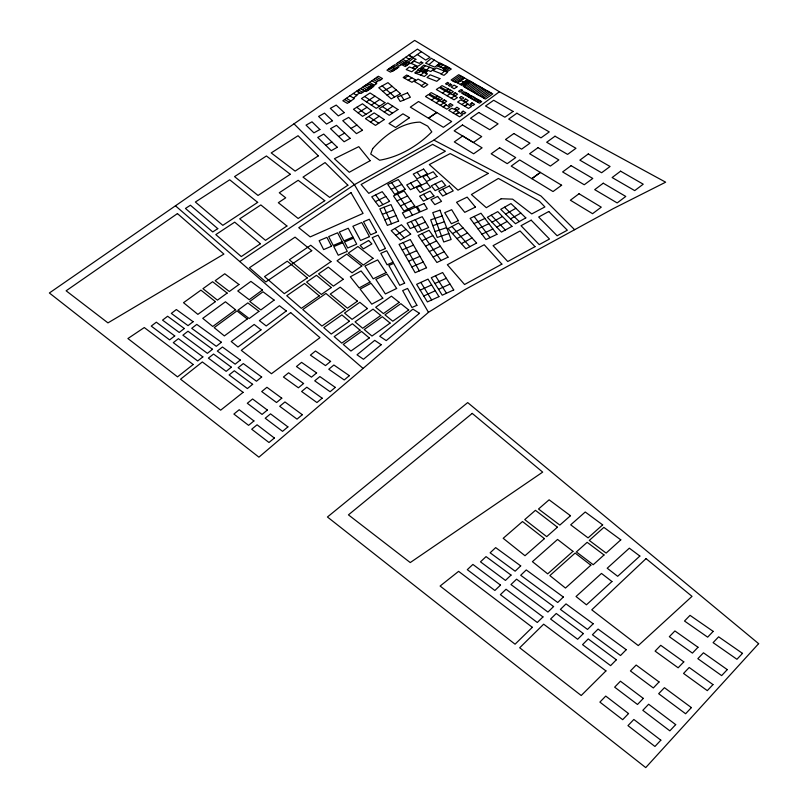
<?xml version="1.0" encoding="UTF-8"?>
<svg xmlns="http://www.w3.org/2000/svg" width="808" height="808" viewBox="0 0 808 808"><rect width="100%" height="100%" fill="white"/><g stroke="black" fill="none" stroke-linecap="round" stroke-linejoin="round"><path stroke-width="1.21" d="M419.796 70.619L421.513 69.104L422.766 69.538L421.049 71.053L417.797 69.882L419.413 68.448L421.443 69.175M420.756 75.134L423.857 72.457M416.16 73.427L424.372 76.477L427.472 73.791L417.827 70.235L414.726 72.902L416.16 73.427L417.716 72.094L419.16 72.619L420.695 71.296M426.594 69.922L429.664 67.276M422.402 68.347L425.473 65.711M363.085 368.438L428.472 312.343L464.802 289.678L613.262 208.616L665.651 182.184L499.425 91.758L414.666 40.4L49.369 292.991L258.913 457.166L363.085 368.438L175.447 205.808M434.29 60.055L428.836 64.701L434.805 67.104L439.734 63.347L431.351 58.307L425.594 63.196L428.987 64.579M444.592 71.144L440.996 74.154L443.986 75.336L447.582 72.306L436.411 67.953L433.219 70.619L441.4 73.821M239.744 261.539L354.439 184.658L433.916 140.117L499.425 91.758M540.38 172.397L531.836 178.669L540.38 172.458M442.996 68.195L445.945 66.044L448.48 67.317L444.733 70.023L443.511 69.397L447.248 66.69L444.299 68.852L440.461 66.882M443.441 64.711L440.057 67.165L436.795 65.579L440.118 63.054L445.945 66.044M446.107 70.73L449.682 68.145L451.298 69.033L447.521 71.447L444.733 70.023M438.229 66.276L441.623 63.822M375.225 78.457L379.386 80.76L382.507 78.568L378.356 76.245L360.802 88.466L366.276 91.587L373.862 86.345L367.761 83.618L371.337 85.658L373.084 84.456M388.577 69.044L392.759 71.316L395.849 69.135L391.678 66.852L386.941 70.185L390.537 72.144L392.173 71.003M397.425 68.064L398.97 66.953L394.789 64.68L391.698 66.872L395.88 69.124L397.425 68.064L393.254 65.781M397.97 62.63L408.666 55.227L412.252 57.115L399.788 65.771L396.263 63.832L397.98 62.64L405.303 66.559L409.818 63.337L407.192 61.953L405.666 63.014M404.616 78.305L408.101 75.811M408.282 80.285L411.777 77.79M364.852 90.809L371.801 85.921M373.882 84.911L372.337 86.012L371.529 85.527M356.419 95.182L359.792 92.819L356.783 91.102L361.045 93.516L364.58 90.991L360.408 88.577L342.834 100.748L347.359 103.384L354.389 98.505L349.894 95.879M353.379 97.919L356.904 95.455L353.399 93.445M425.21 83.073L421.14 85.921L423.756 87.395L427.826 84.547L418.069 79.073L414.464 81.578L421.604 85.597M364.246 86.052L368.387 88.325L370.145 87.102L371.559 87.91M421.382 51.692L413.009 57.53L408.666 55.227L417.443 49.116L430.007 57.408L425.695 60.085L417.342 54.51M375.427 82.79L378.811 80.447M476.366 101.434L478.629 99.869L481.709 101.616L479.457 103.172L467.428 96.344L469.721 94.778L465.246 92.223L462.994 93.778L461.509 92.96L463.439 91.637L464.903 92.465M477.881 102.283L480.134 100.727M470.377 98.01L472.64 96.455L475.69 98.182L473.397 99.758M471.882 98.859L474.134 97.303M479.447 95.586L485.356 99.081L492.789 93.92L486.749 90.526L479.336 95.667L473.478 92.193M480.901 96.425L488.244 91.355M474.892 100.586L477.154 99.02L478.629 99.869M482.366 97.273L489.719 92.193M483.841 98.152L491.244 93.031M436.158 102.838L439.229 100.727L443.885 102.858L440.299 105.282L425.483 96.526L428.361 94.556L434.462 98.101M447.076 95.758L450.127 93.657L454.793 95.768L451.228 98.172L436.35 89.506L439.209 87.557L445.339 91.062M474.811 83.83L470.438 81.305L463.206 86.254L467.539 88.83L474.811 83.83L486.749 90.526M462.994 93.778L464.438 94.617L466.691 93.061M465.933 95.445L468.175 93.9M480.76 87.163L473.357 92.274L467.539 88.83M474.912 93.031L482.245 87.981M468.923 97.162L471.175 95.607L472.64 96.455M476.377 93.869L483.709 88.819M477.831 94.738L485.214 89.648M463.782 82.184L460.368 84.517L457.49 82.78L464.509 77.992L470.438 81.305L464.58 85.335L463.136 84.507L468.963 80.507L461.802 85.426L460.368 84.517L467.438 79.679L463.782 82.184L460.843 80.497M468.973 89.658L476.286 84.638M470.418 90.496L477.74 85.466M471.862 91.355L479.235 86.294M438.087 98.546L439.936 97.283L442.471 98.798L440.623 100.071L429.331 93.9L431.23 92.627L439.936 97.283M448.975 91.496L450.814 90.243L453.359 91.738L451.51 93.001L440.178 86.9L442.067 85.638L450.814 90.243M464.651 87.102L471.902 82.143M466.115 87.951L473.367 82.982M460.176 75.508L458.732 74.679L451.147 79.952L452.48 80.749L460.176 75.508L464.509 77.992L457.328 82.891L455.884 82.052M452.48 80.749L453.955 81.588L461.661 76.336M463.075 77.144L455.359 82.406L453.955 81.588M431.563 100.071L434.613 97.99L439.199 100.748M442.461 93.011L445.491 90.95L450.096 93.677M461.833 104.505L465.408 102.071L460.681 99.929L457.621 102.05L468.499 108.423L471.549 106.444L467.691 104.181L464.651 106.161L468.054 103.949L465.156 102.242M452.955 112.827L456.56 110.373L451.834 108.201L448.753 110.332L459.611 116.796L462.681 114.797L458.833 112.514L455.773 114.504L459.196 112.272L456.308 110.544M435.674 97.324L437.572 96.051M446.551 90.284L448.44 89.021M384.204 111.979L392.87 106.232M370.438 122.018L379.184 116.221M371.296 105.08L379.922 99.394M366.357 101.818L374.973 96.162M358.025 112.797L367.034 107.302M395.779 235.33L406.04 229.422M510.525 218.877L520.827 213.07M505.616 214.08L515.878 208.302M350.955 128.411L356.924 125.058M338.633 136.481L344.642 133.108M325.796 145.349L331.836 141.956M387.042 95.122L396.284 90.001M382.891 91.425L392.102 86.315M492.022 222.19L502.465 216.514M496.718 227.129L507.202 221.422M456.914 238.582L467.519 232.916M461.408 243.652L472.044 237.956M452.47 233.552L463.034 227.917M375.366 201.636L385.86 196.496M474.033 223.594L484.911 218.443M429.3 251.541L440.35 246.299M477.972 228.876L488.891 223.685M433.088 256.995L444.178 251.712M481.942 234.189L492.91 228.977M421.837 240.784L432.795 235.593M425.553 246.137L436.552 240.925M396.97 200.909L407.606 195.94M400.465 205.929L411.141 200.929M391.183 189.335L401.738 184.426M420.19 290.133L431.634 284.911M434.896 283.497L446.309 278.285M423.776 296.001L435.27 290.749M438.542 289.325L450.006 284.083M405.404 255.56L416.686 250.682M408.616 261.226L419.938 256.328M411.848 266.943L423.22 262.014M402.222 249.945L413.464 245.097M425.412 222.069L410.242 228.593L407.101 223.18L422.2 216.706L428.644 227.492L417.524 232.28L411.171 221.432M382.346 214.332L393.496 210.04M384.85 219.847L396.041 215.534M442.158 215.958L430.684 219.847L437.229 237.471L448.854 233.532M432.846 225.664L444.37 221.766M435.027 231.542L446.602 227.624M448.309 67.438L449.682 68.145M433.916 140.117L540.946 195.97L574.609 229.694M405.697 57.277L409.272 59.176M402.697 59.348L406.272 61.246M401 60.529L408.303 64.418M403.041 63.509L406.788 65.509L399.465 61.6M368.387 88.325L369.811 89.102M390.133 67.963L394.304 70.245M373.579 79.608L377.154 81.588M366.034 84.82L370.145 87.102M376.791 77.366L380.952 79.689M464.438 94.617L467.489 96.324M368.004 90.375L362.539 87.244M469.367 95.011L470.832 95.849M475.336 98.414L476.811 99.263M371.892 80.77L376.781 83.567L374.407 85.204L369.519 82.406M358.5 89.9L362.701 92.334M346.369 98.323L350.894 100.95M344.602 99.535L349.127 102.162M451.228 98.172L454.015 99.808L457.399 97.617L454.54 95.93M440.299 105.282L446.844 109.191L449.894 107.222L446.107 104.969L443.057 106.939L446.471 104.727L443.632 103.03M382.376 106.565L392.466 113.181M364.63 96.505L379.457 106.252M368.67 116.534L378.71 123.25M356.803 107.262L365.933 114.312M382.154 85.87L394.647 96.95M504.515 207.202L519.291 221.564M294.011 123.826L354.439 184.658L428.472 312.343M394.991 228.452L404.182 237.885M491.203 215.201L505.343 229.997M451.935 226.493L469.872 246.662M442.693 189.234L446.582 194.112M435.189 183.921L439.017 188.759M426.654 174.922L430.422 179.689M417.069 172.245L420.786 176.972M420.19 185.79L423.958 190.627M423.493 194.294L427.301 199.202M410.575 183.052L414.282 187.86M474.124 216.473L490.012 237.623M375.609 194.91L382.901 204.616M391.648 182.648L398.526 192.435M397.405 194.112L407.939 209.141M422.18 233.573L441.006 260.529M401.132 95.506L403.98 99.929M435.462 275.811L446.471 293.264M420.837 282.406L431.654 299.97M415.241 219.695L421.625 230.512M409.303 209.898L412.423 215.201M403.202 242.592L419.322 270.882M383.962 207.292L391.516 223.806M372.69 148.621L370.71 154.015L379.619 160.216C399.364 156.904 417.756 145.945 431.805 131.866L427.715 126.149L420.059 122.129C401.526 122.483 384.749 135.32 372.69 148.621M758.631 643.663L645.733 767.6L327.442 516.999L467.691 402.596L758.631 643.663M660.843 740.178L654.945 746.471L627.967 725.635L633.846 719.463L660.843 740.178M691.385 707.606L685.618 713.757L658.672 693.708L664.418 687.679L691.385 707.606M712.979 684.588L707.303 690.638L683.548 673.438L689.204 667.489L712.979 684.588M675.69 724.614L669.852 730.846L642.815 710.323L648.632 704.233L675.69 724.614M727.261 669.62L721.645 675.609L697.839 658.672L703.445 652.793L727.261 669.62M742.501 653.369L736.947 659.288L713.1 642.643L718.635 636.825L742.501 653.369M683.8 661.873L678.144 667.792L655.096 651.117L660.732 645.309L683.8 661.873M698.011 647.259L692.426 653.106L669.327 636.694L674.902 630.947L698.011 647.259M713.181 631.381L707.656 637.169L684.517 621.029L690.022 615.353L713.181 631.381M628.543 713.555L622.675 719.686L599.889 702.101L605.737 696.082L628.543 713.555M643.309 698.405L637.502 704.475L614.656 687.164L620.443 681.205L643.309 698.405M659.065 681.952L653.329 687.951L630.422 670.933L636.149 665.045L659.065 681.952M616.332 659.793L610.606 665.64L582.548 644.653L588.244 638.936L616.332 659.793M626.22 649.713L620.534 655.52L592.426 634.755L598.082 629.079L626.22 649.713M583.356 633.583L577.659 639.259L550.591 619.039L556.258 613.484L583.356 633.583M593.173 623.786L587.527 629.422L560.399 609.414L566.024 603.889L593.173 623.786M605.95 670.913L581.215 695.516L519.685 647.774L543.663 624.19L605.95 670.913M532.341 627.311L515.07 644.198L440.108 586.032L458.611 571.347L532.341 627.311M542.976 616.918L537.29 622.483L500.394 594.648L506.04 589.254L542.976 616.918M553.591 606.535L547.945 612.06L510.979 584.538L516.585 579.185L553.591 606.535M563.338 597.011L557.732 602.495L520.695 575.266L526.26 569.943L563.338 597.011M500.516 585.113L494.87 590.476L467.297 569.67L472.902 564.428L500.516 585.113M511.04 575.084L505.444 580.417L480.487 561.843L486.052 556.621L511.04 575.084M520.705 565.893L515.14 571.185L490.133 552.803L495.668 547.612L520.705 565.893M646.057 558.621L591.759 609.838L638.259 645.572L692.012 596.365L646.057 558.621M611.949 581.528L586.436 604.808L576.043 596.506L601.485 573.428L611.949 581.528M639.855 556.055L617.686 576.296L607.202 568.236L629.331 548.178L639.855 556.055M590.84 565.196L565.469 588.062L549.864 575.599L575.145 553.046L590.84 565.196M604.03 554.965L593.213 564.721L576.377 551.945L587.153 542.32L604.03 554.965M620.786 539.855L606.121 553.086L589.274 540.421L603.879 527.382L620.786 539.855M572.953 551.349L547.693 573.862L532.411 561.661L557.57 539.441L572.953 551.349M602.657 524.867L588.072 537.875L570.7 524.826L585.234 512.009L602.657 524.867M544.42 538.643L524.988 555.722L503.182 538.31L522.503 521.544L544.42 538.643M557.429 527.2L546.693 536.643L524.756 519.595L535.431 510.323L557.429 527.2M570.478 515.726L559.833 525.089L538.512 509.01L549.107 499.819L570.478 515.726M417.484 67.155L415.666 68.741L412.757 67.69L414.575 66.115L417.484 67.155M425.766 70.629L423.978 72.165L422.412 71.579L424.2 70.054L427.412 71.235L425.624 72.77L423.978 72.165L425.766 70.629M433.926 68.862L430.846 71.518L420.756 67.731L423.826 65.094L433.926 68.862M439.926 78.628L436.764 81.325L427.028 77.507L430.189 74.821L439.926 78.628M274.366 438.017L268.983 442.501L251.712 429.23L257.065 424.806L274.366 438.017M302.323 414.716L297.031 419.13L279.699 406.293L284.961 401.96L302.323 414.716M322.16 398.192L316.938 402.546L301.616 391.496L306.818 387.214L322.16 398.192M287.901 426.887L282.558 431.341L265.216 418.241L270.529 413.858L287.901 426.887M335.28 387.406L330.108 391.718L314.716 380.831L319.877 376.579L335.28 387.406M349.349 375.68L344.218 379.952L328.775 369.226L333.886 365.014L349.349 375.68M414.959 69.155L411.787 71.781L406.212 69.569L409.383 66.943L414.959 69.155M253.934 420.948L248.591 425.341L233.896 414.06L239.219 409.727L253.934 420.948M267.367 410.05L262.065 414.403L247.309 403.283L252.591 398.98L267.367 410.05M281.78 398.192L276.528 402.515L261.701 391.557L266.933 387.295L281.78 398.192M303.586 383.507L298.394 387.779L283.436 377.013L288.597 372.801L303.586 383.507M316.615 372.922L311.474 377.154L296.455 366.539L301.576 362.358L316.615 372.922M330.603 361.408L325.503 365.6L310.424 355.136L315.494 350.995L330.603 361.408M381.194 344.723L363.469 359.267L357.015 354.813L374.72 340.36L381.194 344.723M419.483 313.312L386.224 340.592L379.74 336.259L412.939 309.131L419.483 313.312M472.226 413.403L348.44 514.868L410.252 562.56L542.673 472.114L472.226 413.403M252.641 384.315L247.41 388.557L229.118 374.932L234.31 370.771L252.641 384.315M261.671 377.003L256.479 381.214L238.118 367.721L243.289 363.58L261.671 377.003M231.361 367.206L226.169 371.347L208.393 358.126L213.544 354.055L231.361 367.206M240.319 360.045L235.158 364.166L217.322 351.066L222.453 347.016L240.319 360.045M243.087 392.365L220.675 410.171L180.558 379.194L202.333 361.954L243.087 392.365M421.079 62.004L419.342 63.367L414.11 61.125L411.201 63.418L417.847 66.286L423.018 62.832L421.079 62.004M193.193 364.509L177.538 376.861L127.906 338.542L144.279 327.553L193.193 364.509M202.858 356.894L197.687 360.964L173.296 342.653L178.417 338.673L202.858 356.894M212.524 349.278L207.383 353.328L182.901 335.189L187.991 331.24L212.524 349.278M221.402 342.269L216.292 346.299L191.728 328.331L196.798 324.402L221.402 342.269M415.878 59.277L410.323 63.61L407.939 62.347L413.262 58.247L415.878 59.277M174.74 335.926L169.619 339.895L151.248 326.099L156.328 322.2L174.74 335.926M184.305 328.523L179.214 332.462L162.559 320.13L167.62 316.251L184.305 328.523M193.092 321.705L188.032 325.634L171.326 313.403L176.356 309.545L193.092 321.705M290.668 312.595L241.299 350.349L271.458 373.73L319.968 337.663L290.668 312.595M603.263 183.204L594.708 189.638L617.171 202.929L625.776 196.445L603.263 183.204M620.595 171.175L612.131 177.548L634.714 190.617L643.229 184.194L620.595 171.175M579.023 193.748L570.387 200.222L592.577 213.686L601.263 207.161L579.023 193.748M261.014 329.826L237.966 346.996L231.219 341.511L254.197 324.452L261.014 329.826M286.305 310.969L266.206 325.957L259.378 320.614L279.427 305.737L286.305 310.969M247.258 318.988L224.351 335.916L214.171 327.634L236.976 310.888L247.258 318.988M258.944 311.332L249.147 318.574L238.097 310.07L247.844 302.909L258.944 311.332M274.134 300.101L260.832 309.939L249.763 301.495L263.004 291.769L274.134 300.101M571.105 165.67L562.62 171.942L584.245 184.759L592.779 178.447L571.105 165.67M588.275 153.944L579.871 160.146L601.617 172.75L610.07 166.499L588.275 153.944M235.542 309.757L212.757 326.483L202.747 318.342L225.442 301.788L235.542 309.757M262.438 290.011L249.218 299.718L237.764 290.981L250.924 281.396L262.438 290.011M561.621 185.234L553.025 191.547L511.201 166.115L519.685 159.954L561.621 185.234M215.393 301.636L197.879 314.373L183.517 302.697L200.929 290.143L215.393 301.636M227.149 293.082L217.443 300.142L202.959 288.678L212.605 281.729L227.149 293.082M238.956 284.497L229.321 291.506L215.191 280.689L224.765 273.781L238.956 284.497M538.017 147.642L529.614 153.742L550.4 166.074L558.843 159.923L538.017 147.642M555.005 136.209L546.683 142.258L567.59 154.389L575.963 148.298L555.005 136.209M415.504 79.8L412.009 82.305L403.182 77.517L406.666 75.033L415.504 79.8M516.888 113.231L508.697 119.089L540.966 137.865L549.258 131.926L516.888 113.231M513.848 133.532L505.515 139.511L521.604 149.147L529.987 143.157L513.848 133.532M499.607 147.753L491.173 153.803L507.242 163.66L515.706 157.59L499.607 147.753M369.286 337.956L350.935 351.046L343.269 344.43L361.55 331.442L369.286 337.956M390.113 323.089L371.973 336.037L364.216 329.543L382.305 316.706L390.113 323.089M360.035 330.169L341.764 343.137L334.189 336.613L352.399 323.756L360.035 330.169M380.77 315.453L362.701 328.27L355.055 321.867L373.064 309.151L380.77 315.453M399.192 302.374L383.416 313.575L375.7 307.282L391.415 296.172L399.192 302.374M462.701 135.986L454.308 141.915L473.639 153.803L482.083 147.834L462.701 135.986M409.474 117.726L395.617 127.492L389.022 123.523L402.94 113.817L409.474 117.726M478.75 112.474L470.509 118.261L489.779 129.694L498.071 123.866L478.75 112.474M462.489 124.977L454.167 130.835L473.347 142.491L481.709 136.592L462.489 124.977M513.08 111.443L504.879 117.21L485.537 105.999L493.688 100.263L513.08 111.443M349.409 321.241L331.229 334.068L323.776 327.644L341.885 314.918L349.409 321.241M367.418 308.535L352.066 319.362L344.541 313.06L359.833 302.313L367.418 308.535M408.707 309.959L392.769 321.2L384.941 314.827L400.829 303.677L408.707 309.959M345.339 309.656L321.958 326.068L302.768 309.535L325.937 293.466L345.339 309.656M357.449 301.162L347.45 308.181L330.27 294.072L340.188 287.183L357.449 301.162M465.721 99.041L463.711 100.445L466.196 101.889L468.206 100.475L465.721 99.041M456.894 107.312L454.864 108.727L457.348 110.181L459.378 108.767L456.894 107.312M177.437 213.585L66.125 290.799L107.959 322.887L223.897 254.076L177.437 213.585M444.238 99.838L442.218 101.242L444.663 102.677L446.683 101.273L444.238 99.838M455.126 92.768L453.116 94.162L455.571 95.586L457.581 94.183L455.126 92.768M436.734 112.474L428.462 118.21L410.333 107.151L418.544 101.505L451.662 121.533L443.37 127.29L428.462 118.21L436.714 112.534M361.802 266.044L352.036 272.811L337.067 260.782L346.763 254.116L361.802 266.044M373.033 258.318L363.327 265.044L348.278 253.126L357.914 246.501L373.033 258.318M319.271 295.9L301.354 308.323L286.749 295.728L304.535 283.507L319.271 295.9M331.3 287.567L321.372 294.445L306.616 282.083L316.473 275.306L331.3 287.567M343.249 279.285L333.381 286.123L318.544 273.882L328.331 267.145L343.249 279.285M447.561 82.436L445.551 83.82L446.915 84.608L448.925 83.214L447.561 82.436M450.399 84.052L448.379 85.446L449.804 86.254L451.813 84.86L450.399 84.052M462.61 90.355L460.025 92.132L458.58 91.274L461.136 89.537L462.61 90.355M307.293 277.901L284.335 293.658L264.539 276.599L287.264 261.176L307.293 277.901M330.997 261.62L309.363 276.477L289.315 259.782L310.737 245.248L330.997 261.62M457.035 86.799L454.177 88.759L451.218 87.072L454.106 85.123L457.035 86.799M311.747 250.692L265.822 281.931L249.43 267.751L295.051 237.138L311.747 250.692M350.975 192.617L298.748 227.704L310.211 236.896L363.075 213.403L350.975 192.617M260.429 243.743L241.279 256.56L215.817 234.613L234.694 222.16L260.429 243.743M286.921 226.008L265.509 240.35L239.703 218.857L260.832 204.929L286.921 226.008M324.766 200.687L298.172 218.483L278.326 202.697L285.709 197.819L279.285 192.758L298.172 180.305L324.766 200.687M347.874 185.214L329.674 197.404L303.02 177.114L325.069 162.58L347.874 185.214M471.963 102.838L470.195 104.03L472.832 105.555L474.599 104.363L471.963 102.838M463.125 111.161L461.348 112.352L463.974 113.898L465.751 112.706L463.125 111.161M397.95 109.535L389.264 115.312L379.184 108.666L387.83 102.949L397.95 109.535M384.234 119.574L375.468 125.392L365.448 118.655L374.165 112.888L384.234 119.574M450.369 103.626L448.591 104.808L451.177 106.333L452.955 105.151L450.369 103.626M461.287 96.516L459.52 97.687L462.115 99.192L463.883 98.02L461.287 96.516M384.921 102.646L376.265 108.353L361.459 98.586L370.054 92.96L384.921 102.646M217.776 228.644L212.736 231.957L185.456 208.454L190.425 205.232L217.776 228.644M257.681 202.384L222.816 225.331L195.374 202.03L229.714 179.79L257.681 202.384M290.294 174.276L258.025 195.455L234.552 176.619L266.428 155.984L290.294 174.276M318.322 155.873L295.122 171.104L271.215 152.914L298.041 135.734L318.322 155.873M371.63 110.827L362.6 116.352L353.49 109.272L362.469 103.808L371.63 110.827M501.233 198.738L486.325 207.686L471.397 194.536L498.405 178.447L539.32 201.152L544.905 206.929L531.745 213.918L512.625 199.162L501.233 198.738M368.62 240.491L360.136 245.4L363.398 248.854L371.902 243.915L368.62 240.491M410.676 234.138L400.384 240.077L391.213 230.623L401.445 224.745L410.676 234.138M525.816 217.877L515.484 223.715L500.738 209.322L510.969 203.576L525.816 217.877M362.469 130.26L356.479 133.623L342.764 120.685L348.692 117.372L362.469 130.26M350.147 138.36L344.117 141.754L330.512 128.664L336.481 125.331L350.147 138.36M337.31 147.278L331.24 150.682L317.736 137.441L323.745 134.088L337.31 147.278M432.593 144.39L361.105 184.497L368.781 193.344L445.39 151.227L432.593 144.39M332.492 120.756L326.543 124.068L318.604 116.443L324.513 113.16L332.492 120.756M319.907 129.522L313.918 132.855L306.05 125.129L311.999 121.826L319.907 129.522M344.238 112.615L338.33 115.898L330.321 108.363L336.209 105.101L344.238 112.615M400.495 93.698L391.234 98.859L378.77 87.749L387.961 82.668L400.495 93.698M370.145 160.701L349.248 172.276L334.421 158.701L358.782 146.662L370.145 160.701M488.284 173.417L458.005 190.163L429.331 164.559L450.197 153.581L488.284 173.417M511.979 226.371L501.455 232.108L487.365 217.281L497.779 211.635L511.979 226.371M501.869 264.145L464.56 284.507L447.349 264.731L484.184 244.733L501.869 264.145M535.017 246.652L507.747 261.529L493.082 245.652L520.079 230.967L535.017 246.652M370.024 282.002L359.166 287.911L350.329 276.791L361.105 270.963L370.024 282.002M531.169 220.17L521.029 225.705L539.229 244.622L549.48 239.047L531.169 220.17M548.773 211.514L538.683 217.019L557.126 235.754L567.327 230.209L548.773 211.514M382.8 298.223L371.781 304.161L360.115 289.102L371.024 283.244L382.8 298.223M476.609 243.036L465.933 248.773L448.056 228.563L458.58 222.958L476.609 243.036M389.547 201.344L379.023 206.515L371.751 196.798L382.204 191.688L389.547 201.344M475.427 207.101L464.762 212.342L456.55 202.303L467.145 197.122L475.427 207.101M445.642 185.537L435.148 190.637L431.331 185.79L441.784 180.709L445.642 185.537M449.319 186.002L438.825 191.112L442.693 196.011L453.227 190.87L449.319 186.002M433.967 195.95L423.402 201.091L419.615 196.182L430.139 191.062L433.967 195.95M437.643 196.435L430.977 199.687L434.835 204.636L441.522 201.364L437.643 196.435M436.997 176.498L426.574 181.548L422.826 176.78L433.209 171.751L436.997 176.498M420.897 184.648L410.424 189.728L406.727 184.911L417.16 179.861L420.897 184.648M426.796 182.588L416.332 187.658L420.079 192.506L430.583 187.406L426.796 182.588M423.614 169.084L413.252 174.084L416.948 178.831L427.351 173.801L423.614 169.084M396.657 288.486L385.376 293.94L375.871 279.376L387.042 274.003L396.657 288.486M386.113 272.599L373.195 278.821L364.893 266.044L377.7 259.913L386.113 272.599M448.036 257.186L436.906 262.489L418.15 235.471L429.068 230.31L448.036 257.186M496.96 234.32L485.951 239.562L470.125 218.362L480.962 213.231L496.96 234.32M414.706 205.969L403.99 210.989L393.496 195.94L404.101 190.991L414.706 205.969M405.212 189.325L394.617 194.263L387.769 184.446L398.283 179.568L405.212 189.325M438.946 296.637L427.402 301.919L416.625 284.325L428.028 279.124L438.946 296.637M453.732 289.931L442.229 295.203L431.27 277.72L442.643 272.538L453.732 289.931M416.918 305.313L411.929 307.495L402.657 290.597L407.586 288.446L416.918 305.313M426.533 267.751L415.11 272.71L399.071 244.369L410.272 239.552L426.533 267.751M404.636 283.164L399.728 285.305L388.85 265.479L393.688 263.388L404.636 283.164M393.041 262.206L387.082 264.792L380.8 253.318L386.709 250.773L393.041 262.206M385.477 248.541L379.568 251.086L372.225 237.663L378.073 235.158L385.477 248.541M458.378 220.715L451.369 223.735L444.713 212.686L451.672 209.696L458.378 220.715M416.211 206.939L402.374 212.858L405.475 218.18L419.372 212.221L416.211 206.939M424.099 203.566L417.191 206.515L420.352 211.797L427.281 208.828L424.099 203.566M331.472 246.238L323.644 249.591L319.15 240.673L326.917 237.36L331.472 246.238M342.208 241.643L333.229 245.491L328.664 236.613L337.593 232.795L342.208 241.643M352.934 237.057L343.966 240.895L339.33 232.048L348.238 228.25L352.934 237.057M342.784 242.733L333.795 246.591L338.239 255.237L347.288 251.349L342.784 242.733M353.51 238.138L344.541 241.986L347.703 248.016L356.712 244.147L353.51 238.138M376.498 232.31L370.66 234.805L363.499 221.725L369.276 219.261L376.498 232.31M369.498 236.653L360.519 240.501L352.874 226.26L361.762 222.473L369.498 236.653M407.505 92.849L397.415 97.051L400.243 101.485L410.373 97.263L407.505 92.849M398.617 221.079L387.365 225.402L379.871 208.858L390.971 204.596L398.617 221.079M439.956 210.201L432.745 212.645L443.754 241.996L451.127 239.491L439.956 210.201"/></g></svg>
